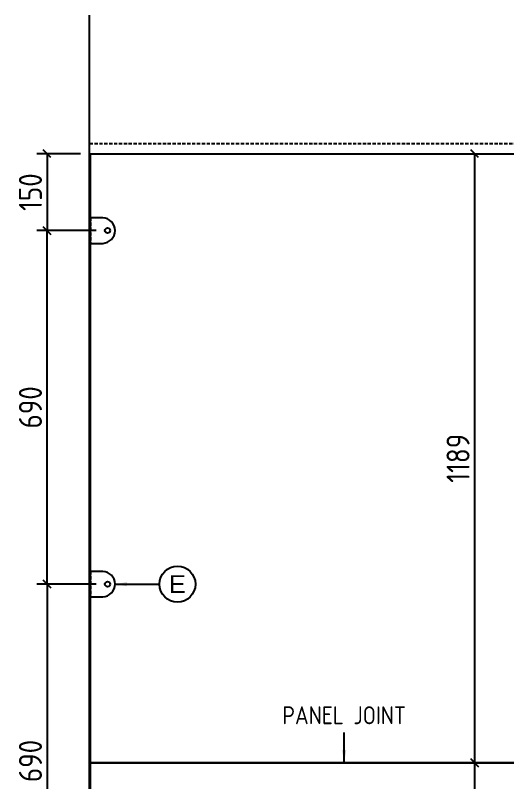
# Model space of a CAD drawing. Header units: inches. Extents: x 129892 to 140765, y 18172 to 24435.
# Drawn here: x 133517 to 134476, y 19599 to 21094 of the extents above; entities that cross this region are included whole.
import ezdxf

# ---------------------------------------------------------------- set-up
doc = ezdxf.new("R2010")
doc.units = ezdxf.units.IN
doc.header["$MEASUREMENT"] = 0
doc.header["$PDMODE"] = 66
doc.linetypes.add('DASHED2', pattern=[9.525, 6.35, -3.175])
doc.styles.add('EXCELSIOR', font='dim.shx', dxfattribs={"height": 45})
doc.styles.add('JD', font='dim.shx', dxfattribs={"height": 35})
doc.dimstyles.new('EXCELSIOR', dxfattribs={"dimtxt": 50, "dimasz": 15, "dimexe": 20, "dimexo": 20, "dimgap": 10, "dimtad": 1, "dimdec": 0, "dimtxsty": 'EXCELSIOR', "dimblk": 'OBLIQUE', "dimcen": 2.5, "dimclrd": 1, "dimclre": 1, "dimclrt": 1, "dimadec": 0, "dimazin": 0, "dimtfac": 1, "dimtdec": 0, "dimtofl": 0, "dimtmove": 0, "dimatfit": 3, "dimfxl": 0, "dimlwd": 25, "dimarcsym": 0})
doc.dimstyles.new('JD DIM', dxfattribs={"dimtxt": 50, "dimasz": 15, "dimexe": 20, "dimexo": 20, "dimgap": 10, "dimtad": 1, "dimdec": 0, "dimtxsty": 'JD', "dimblk": 'OBLIQUE', "dimcen": 2.5, "dimclrd": 1, "dimclre": 1, "dimclrt": 1, "dimadec": 0, "dimazin": 0, "dimtfac": 1, "dimtdec": 0, "dimtofl": 0, "dimtmove": 0, "dimatfit": 3, "dimfxl": 0, "dimlwd": 25, "dimarcsym": 0})

# ---------------------------------------------------------------- blocks, each defined once
blk = doc.blocks.new('_OBLIQUE')
at = {"color": 0, "linetype": 'ByBlock'}
blk.add_line((-0.5, -0.5), (0.5, 0.5), dxfattribs=at)
blk = doc.blocks.new('*D208')
at = {"color": 1, "lineweight": -2}
for p, q in [((133644, 20824.4), (133558.9, 20824.4)), ((133675, 20674.4), (133558.9, 20674.4))]:
    blk.add_line(p, q, dxfattribs=at)
at = {"color": 1, "lineweight": 25}
blk.add_line((133578.9, 20824.4), (133578.9, 20674.4), dxfattribs=at)
at = {"layer": 'Defpoints', "color": 0}
for p in [(133664, 20824.4), (133578.9, 20674.4), (133695, 20674.4)]:
    blk.add_point(p, dxfattribs=at)
at = {"color": 1, "lineweight": 25, "xscale": 15, "yscale": 15, "zscale": 15}
for p, rotation in [((133578.9, 20824.4), 90), ((133578.9, 20674.4), 270)]:
    blk.add_blockref('_OBLIQUE', p, dxfattribs=dict(at, rotation=rotation))
at = {"color": 1, "insert": (133546.4, 20749.4), "char_height": 45, "attachment_point": 5, "rotation": 90, "style": 'EXCELSIOR'}
blk.add_mtext('150', dxfattribs=at)
blk = doc.blocks.new('*D209')
at = {"color": 1, "lineweight": -2}
for p, q in [((133675, 19984.4), (133558.9, 19984.4)), ((133675, 19294.4), (133558.9, 19294.4))]:
    blk.add_line(p, q, dxfattribs=at)
at = {"color": 1, "lineweight": 25}
blk.add_line((133578.9, 19984.4), (133578.9, 19294.4), dxfattribs=at)
at = {"layer": 'Defpoints', "color": 0}
for p in [(133695, 19984.4), (133578.9, 19294.4), (133695, 19294.4)]:
    blk.add_point(p, dxfattribs=at)
at = {"color": 1, "lineweight": 25, "xscale": 15, "yscale": 15, "zscale": 15}
for p, rotation in [((133578.9, 19984.4), 90), ((133578.9, 19294.4), 270)]:
    blk.add_blockref('_OBLIQUE', p, dxfattribs=dict(at, rotation=rotation))
at = {"color": 1, "insert": (133546.4, 19639.4), "char_height": 45, "attachment_point": 5, "rotation": 90, "style": 'EXCELSIOR'}
blk.add_mtext('690', dxfattribs=at)
blk = doc.blocks.new('*D214')
at = {"color": 1, "lineweight": 25}
blk.add_line((134414, 18447), (134414, 19635.7), dxfattribs=at)
at = {"color": 1, "lineweight": -2}
for p, q in [((134434, 19635.7), (134434, 19635.7)), ((134434, 18447), (134434, 18447))]:
    blk.add_line(p, q, dxfattribs=at)
at = {"layer": 'Defpoints', "color": 0}
for p in [(134414, 19635.7), (134414, 19635.7), (134414, 18447)]:
    blk.add_point(p, dxfattribs=at)
at = {"color": 1, "lineweight": 25, "xscale": 15, "yscale": 15, "zscale": 15}
for p, rotation in [((134414, 19635.7), 90), ((134414, 18447), 270)]:
    blk.add_blockref('_OBLIQUE', p, dxfattribs=dict(at, rotation=rotation))
at = {"color": 1, "insert": (134381.5, 19041.3), "char_height": 45, "attachment_point": 5, "rotation": 90, "style": 'EXCELSIOR'}
blk.add_mtext('1189', dxfattribs=at)
blk = doc.blocks.new('*D215')
at = {"color": 1, "lineweight": -2}
for p, q in [((133675, 20674.4), (133558.9, 20674.4)), ((133675, 19984.4), (133558.9, 19984.4))]:
    blk.add_line(p, q, dxfattribs=at)
at = {"color": 1, "lineweight": 25}
blk.add_line((133578.9, 19984.4), (133578.9, 20674.4), dxfattribs=at)
at = {"layer": 'Defpoints', "color": 0}
for p in [(133578.9, 20674.4), (133695, 20674.4), (133695, 19984.4)]:
    blk.add_point(p, dxfattribs=at)
at = {"color": 1, "lineweight": 25, "xscale": 15, "yscale": 15, "zscale": 15}
for p, rotation in [((133578.9, 20674.4), 90), ((133578.9, 19984.4), 270)]:
    blk.add_blockref('_OBLIQUE', p, dxfattribs=dict(at, rotation=rotation))
at = {"color": 1, "insert": (133546.4, 20329.4), "char_height": 45, "attachment_point": 5, "rotation": 90, "style": 'EXCELSIOR'}
blk.add_mtext('690', dxfattribs=at)
blk = doc.blocks.new('*D216')
at = {"color": 1, "lineweight": 25}
blk.add_line((134414, 19635.7), (134414, 20824.4), dxfattribs=at)
at = {"color": 1, "lineweight": -2}
for p, q in [((134434, 20824.4), (134434, 20824.4)), ((134434, 19635.7), (134434, 19635.7))]:
    blk.add_line(p, q, dxfattribs=at)
at = {"layer": 'Defpoints', "color": 0}
for p in [(134414, 20824.4), (134414, 20824.4), (134414, 19635.7)]:
    blk.add_point(p, dxfattribs=at)
at = {"color": 1, "lineweight": 25, "xscale": 15, "yscale": 15, "zscale": 15}
for p, rotation in [((134414, 20824.4), 90), ((134414, 19635.7), 270)]:
    blk.add_blockref('_OBLIQUE', p, dxfattribs=dict(at, rotation=rotation))
at = {"color": 1, "insert": (134381.5, 20230), "char_height": 45, "attachment_point": 5, "rotation": 90, "style": 'EXCELSIOR'}
blk.add_mtext('1189', dxfattribs=at)
blk = doc.blocks.new('A$C0D5461B3')
at = {"color": 251, "linetype": 'DASHED2'}
blk.add_line((2, 50), (2, 0), dxfattribs=at)
blk.add_lwpolyline([(0, 0), (25.5, 0, 0.387487), (50, 25), (50, 25, 0.387487), (25.5, 50), (0, 50)], format="xyb", close=True)
blk.add_circle((35, 25), 5)

msp = doc.modelspace()

# ---------------------------------------------------------------- linework, layer by layer
msp.add_lwpolyline([(135416.2, 18444.4), (133662, 18444.4), (133662, 21094.4)])
at = {"color": 252, "linetype": 'DASHED2'}
msp.add_lwpolyline([(133662, 20844.4), (135416.2, 20844.4)], dxfattribs=at)
for points in [[(133664, 20824.4), (135164, 20824.4), (135164, 19635.7), (133664, 19635.7)], [(133664, 19635.7), (135164, 19635.7), (135164, 18447), (133664, 18447)]]:
    msp.add_lwpolyline(points, close=True)
at = {"color": 122}
msp.add_circle((133833.5, 19984.4), 35, dxfattribs=at)

# ---------------------------------------------------------------- block references
for p in [(133662, 20649.4), (133662, 19959.4)]:
    msp.add_blockref('A$C0D5461B3', p)

# ---------------------------------------------------------------- texts
at = {"char_height": 35, "attachment_point": 5, "style": 'JD'}
for s, insert, width in [('{\\fArial|b0|i0|c0|p34;\\C122;E}', (133833.5, 19984.4), 100), ('PANEL JOINT', (134159.1, 19728.5), 905.833)]:
    msp.add_mtext(s, dxfattribs=dict(at, insert=insert, width=width))

# ---------------------------------------------------------------- dimensions: what is measured, and where the dimension line sits
for base, p1, p2, picture, middle in [((133578.9, 20674.4), (133664, 20824.4), (133695, 20674.4), '*D208', (133546.4, 20749.4)), ((134414, 20824.4), (134414, 19635.7), (134414, 20824.4), '*D216', (134381.5, 20230)), ((133578.9, 20674.4), (133695, 19984.4), (133695, 20674.4), '*D215', (133546.4, 20329.4)), ((133578.9, 19294.4), (133695, 19984.4), (133695, 19294.4), '*D209', (133546.4, 19639.4)), ((134414, 19635.7), (134414, 18447), (134414, 19635.7), '*D214', (134381.5, 19041.3))]:
    dim = msp.add_linear_dim(base=base, p1=p1, p2=p2, angle=90, dimstyle='EXCELSIOR')
    dim.commit()
    dim.dimension.update_dxf_attribs({"geometry": picture, "text_midpoint": middle})

# ---------------------------------------------------------------- leaders
at = {"color": 122}
for points in [[(133710, 19984.4), (133798.5, 19984.4)], [(134159.1, 19635.7), (134159.1, 19694.9)]]:
    msp.add_leader(points, dimstyle='JD DIM', override={"dimasz": 25, "dimgap": 10, "dimtad": 0, "dimclrd": 122, "dimfxl": 4}, dxfattribs=at)

doc.saveas('drawing.dxf')
